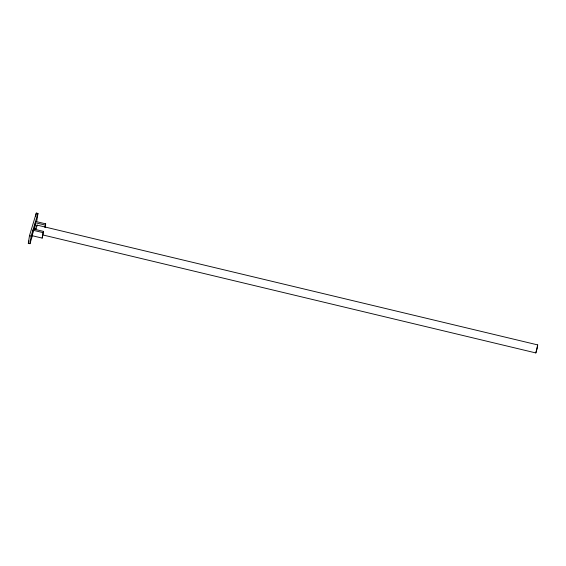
<?xml version="1.0" encoding="UTF-8"?>
<svg xmlns="http://www.w3.org/2000/svg" width="566" height="566" viewBox="0 0 566 566"><rect width="100%" height="100%" fill="white"/><g stroke="black" fill="none" stroke-linecap="round" stroke-linejoin="round"><path stroke-width="0.85" d="M37.031 226.075L37.052 225.091L537.7 344.913L537.12 348.649L535.832 352.936L42.91 234.968M535.832 352.936L537.7 344.913M32.481 235.343L29.963 243.713L28.3 243.316L29.489 235.654L36.295 213.064L37.957 213.46L36.769 221.122M29.963 243.713L31.144 236.05L37.957 213.46M32.212 235.711L33.436 228.989L43.405 231.374L42.174 238.102L32.212 235.711L32.587 234.458M32.708 233.68L33.076 231.331M35.771 216.467L36.295 213.064M36.139 228.579L34.484 228.183L35.708 221.462L45.669 223.846L45.188 226.966M34.979 226.145L35.708 221.462M42.174 238.102L43.405 231.374M44.933 227.44L45.669 223.846M35.764 229.379L37.052 225.091M28.3 243.316L29.057 240.805M34.484 228.183L34.859 226.931M34.25 229.485L34.752 227.815M35.325 222.714L45.294 225.098M33.061 230.242L43.023 232.626M29.489 235.654L31.144 236.05"/></g></svg>
